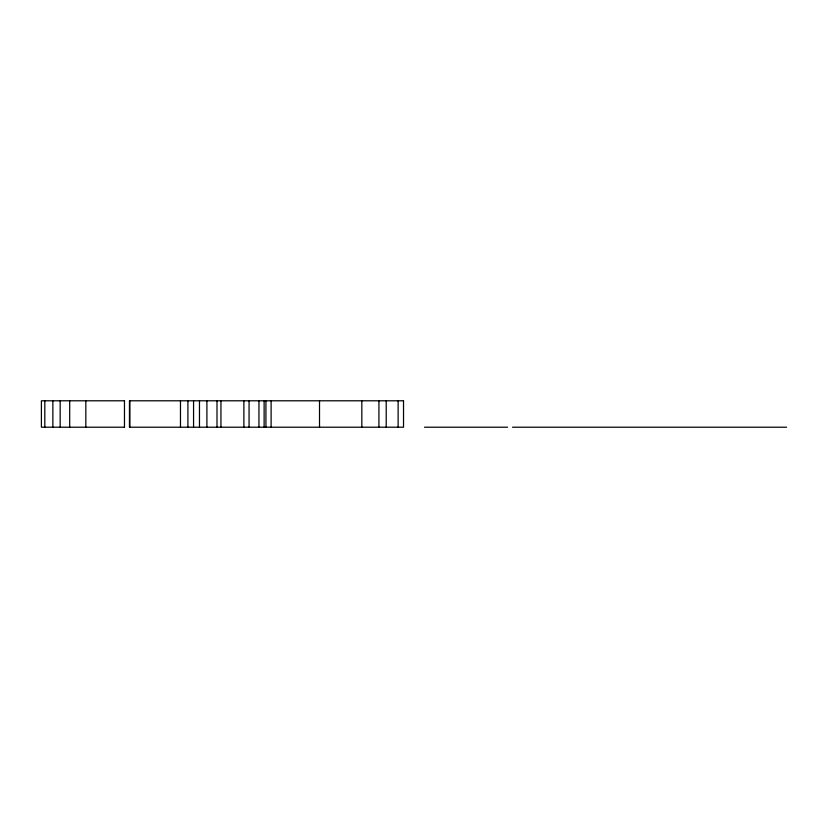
<?xml version="1.0" encoding="UTF-8"?>
<svg xmlns="http://www.w3.org/2000/svg" width="828" height="828" viewBox="0 0 828 828"><rect width="100%" height="100%" fill="white"/><g stroke="black" fill="none" stroke-linecap="round" stroke-linejoin="round"><path stroke-width="1.24" d="M124.573 400.793L41.4 400.793L41.4 427.207L124.573 427.207M424.474 427.207L507.605 427.207M512.532 427.207L786.6 427.207M398.123 400.793L398.123 427.207M386.21 400.793L386.21 427.207M378.924 400.793L378.924 427.207M361.826 400.793L361.826 427.207M319.515 400.793L319.515 427.207M271.108 400.793L271.108 427.207M265.923 400.793L265.923 427.207M264.122 400.793L264.122 427.207M258.947 400.793L258.947 427.207M249.062 400.793L249.062 427.207M243.887 400.793L243.887 427.207M220.941 400.793L220.941 427.207M216.998 400.793L216.998 427.207M206.907 400.793L206.907 427.207M199.476 400.793L199.476 427.207M193.566 400.793L193.566 427.207M187.915 400.793L187.915 427.207M180.473 400.793L180.473 427.207M129.841 400.793L129.841 427.207M124.469 400.793L124.469 427.207M85.833 400.793L85.833 427.207M69.697 400.793L69.697 427.207M60.165 400.793L60.165 427.207M52.868 400.793L52.868 427.207M44.815 400.793L44.815 427.207M403.526 400.793L129.458 400.793L129.458 427.207L403.526 427.207L403.526 400.793"/></g></svg>
